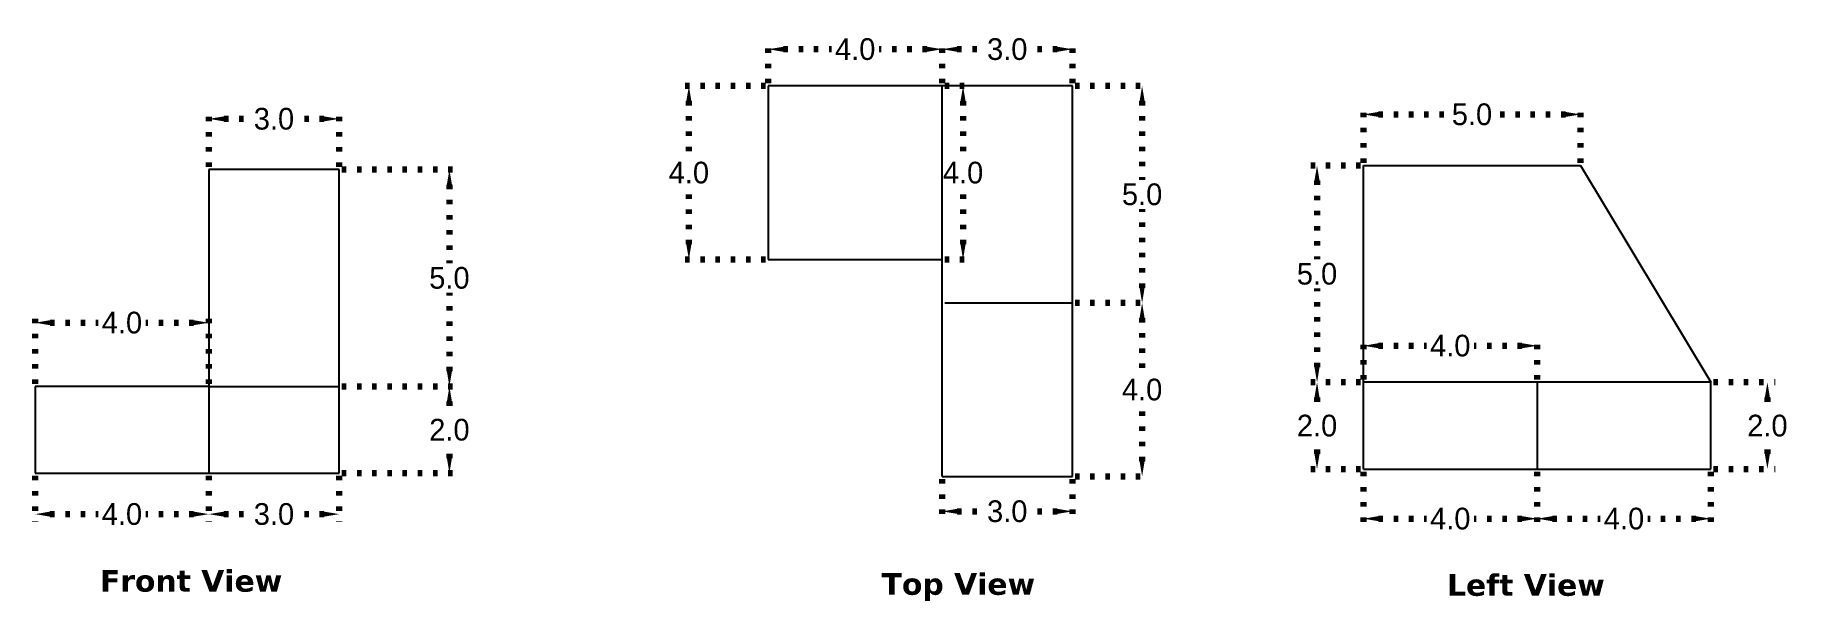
# Model space of a CAD drawing. Header units: inches. Extents: x -119.2 to -78.8, y -4.2 to 8.9.
import ezdxf

# ---------------------------------------------------------------- set-up
doc = ezdxf.new("R2010")
doc.units = ezdxf.units.IN
doc.header["$MEASUREMENT"] = 0
doc.linetypes.add('DOT', pattern=[0.25, 0, -0.25])
doc.dimstyles.get("Standard").update_dxf_attribs({"dimtxt": 0.5, "dimasz": 0.35, "dimexe": 0.18, "dimexo": 0.0625, "dimgap": 0.09, "dimtad": 0, "dimtih": 1, "dimtoh": 1, "dimdec": 1, "dimzin": 0, "dimdsep": 46, "dimtxsty": 'Standard', "dimcen": 0.09, "dimadec": 0, "dimazin": 0, "dimtfac": 1, "dimtdec": 1, "dimtofl": 0, "dimtmove": 0, "dimatfit": 3, "dimfxl": 1, "dimtolj": 1, "dimtzin": 0, "dimlwd": 140, "dimlwe": 140, "dimarcsym": 0})

# ---------------------------------------------------------------- blocks, each defined once
blk = doc.blocks.new('*D6')
at = {"color": 0, "linetype": 'DOT', "lineweight": 140}
for p, q in [((-112.12, 0.778), (-109.463, 0.778)), ((-109.643, 0.428), (-109.643, 0.118)), ((-109.643, -0.872), (-109.643, -0.562)), ((-112.12, -1.222), (-109.463, -1.222))]:
    blk.add_line(p, q, dxfattribs=at)
at = {"color": 0}
for points in [[(-109.701, 0.428), (-109.585, 0.428), (-109.643, 0.778)], [(-109.701, -0.872), (-109.585, -0.872), (-109.643, -1.222)]]:
    blk.add_solid(points, dxfattribs=at)
at = {"layer": 'Defpoints', "color": 0}
for p in [(-112.182, 0.778), (-109.643, 0.778), (-112.182, -1.222)]:
    blk.add_point(p, dxfattribs=at)
at = {"color": 0, "insert": (-109.643, -0.222), "char_height": 0.5, "attachment_point": 5}
blk.add_mtext('\\A1;2.0', dxfattribs=at)
blk = doc.blocks.new('*D7')
at = {"color": 0, "linetype": 'DOT', "lineweight": 140}
for p, q in [((-112.12, 5.778), (-109.463, 5.778)), ((-109.643, 5.428), (-109.643, 3.618)), ((-109.643, 1.128), (-109.643, 2.938)), ((-112.12, 0.778), (-109.463, 0.778))]:
    blk.add_line(p, q, dxfattribs=at)
at = {"color": 0}
for points in [[(-109.701, 5.428), (-109.585, 5.428), (-109.643, 5.778)], [(-109.701, 1.128), (-109.585, 1.128), (-109.643, 0.778)]]:
    blk.add_solid(points, dxfattribs=at)
at = {"layer": 'Defpoints', "color": 0}
for p in [(-112.182, 5.778), (-109.643, 5.778), (-112.182, 0.778)]:
    blk.add_point(p, dxfattribs=at)
at = {"color": 0, "insert": (-109.643, 3.278), "char_height": 0.5, "attachment_point": 5}
blk.add_mtext('\\A1;5.0', dxfattribs=at)
blk = doc.blocks.new('*D8')
at = {"color": 0, "linetype": 'DOT', "lineweight": 140}
for p, q in [((-115.182, 5.84), (-115.182, 7.125)), ((-114.832, 6.945), (-114.23, 6.945)), ((-112.532, 6.945), (-113.134, 6.945)), ((-112.182, 5.84), (-112.182, 7.125))]:
    blk.add_line(p, q, dxfattribs=at)
at = {"color": 0}
for points in [[(-114.832, 7.003), (-114.832, 6.887), (-115.182, 6.945)], [(-112.532, 7.003), (-112.532, 6.887), (-112.182, 6.945)]]:
    blk.add_solid(points, dxfattribs=at)
at = {"layer": 'Defpoints', "color": 0}
for p in [(-112.182, 6.945), (-115.182, 5.778), (-112.182, 5.778)]:
    blk.add_point(p, dxfattribs=at)
at = {"color": 0, "insert": (-113.682, 6.945), "char_height": 0.5, "attachment_point": 5}
blk.add_mtext('\\A1;3.0', dxfattribs=at)
blk = doc.blocks.new('*D9')
at = {"color": 0, "linetype": 'DOT', "lineweight": 140}
for p, q in [((-119.182, 0.84), (-119.182, 2.427)), ((-115.182, 0.84), (-115.182, 2.427)), ((-118.832, 2.247), (-117.73, 2.247)), ((-115.532, 2.247), (-116.634, 2.247))]:
    blk.add_line(p, q, dxfattribs=at)
at = {"color": 0}
for points in [[(-118.832, 2.305), (-118.832, 2.189), (-119.182, 2.247)], [(-115.532, 2.305), (-115.532, 2.189), (-115.182, 2.247)]]:
    blk.add_solid(points, dxfattribs=at)
at = {"layer": 'Defpoints', "color": 0}
for p in [(-115.182, 2.247), (-119.182, 0.778), (-115.182, 0.778)]:
    blk.add_point(p, dxfattribs=at)
at = {"color": 0, "insert": (-117.182, 2.247), "char_height": 0.5, "attachment_point": 5}
blk.add_mtext('\\A1;4.0', dxfattribs=at)
blk = doc.blocks.new('*D10')
at = {"color": 0, "linetype": 'DOT', "lineweight": 140}
for p, q in [((-119.182, -1.285), (-119.182, -2.345)), ((-115.182, -1.285), (-115.182, -2.345)), ((-118.832, -2.165), (-117.73, -2.165)), ((-115.532, -2.165), (-116.634, -2.165))]:
    blk.add_line(p, q, dxfattribs=at)
at = {"color": 0}
for points in [[(-118.832, -2.106), (-118.832, -2.223), (-119.182, -2.165)], [(-115.532, -2.106), (-115.532, -2.223), (-115.182, -2.165)]]:
    blk.add_solid(points, dxfattribs=at)
at = {"layer": 'Defpoints', "color": 0}
for p in [(-119.182, -1.222), (-115.182, -1.222), (-115.182, -2.165)]:
    blk.add_point(p, dxfattribs=at)
at = {"color": 0, "insert": (-117.182, -2.165), "char_height": 0.5, "attachment_point": 5}
blk.add_mtext('\\A1;4.0', dxfattribs=at)
blk = doc.blocks.new('*D11')
at = {"color": 0, "linetype": 'DOT', "lineweight": 140}
for p, q in [((-115.182, -1.285), (-115.182, -2.345)), ((-112.182, -1.285), (-112.182, -2.345)), ((-114.832, -2.165), (-114.23, -2.165)), ((-112.532, -2.165), (-113.134, -2.165))]:
    blk.add_line(p, q, dxfattribs=at)
at = {"color": 0}
for points in [[(-114.832, -2.106), (-114.832, -2.223), (-115.182, -2.165)], [(-112.532, -2.106), (-112.532, -2.223), (-112.182, -2.165)]]:
    blk.add_solid(points, dxfattribs=at)
at = {"layer": 'Defpoints', "color": 0}
for p in [(-115.182, -1.222), (-112.182, -1.222), (-112.182, -2.165)]:
    blk.add_point(p, dxfattribs=at)
at = {"color": 0, "insert": (-113.682, -2.165), "char_height": 0.5, "attachment_point": 5}
blk.add_mtext('\\A1;3.0', dxfattribs=at)
blk = doc.blocks.new('*D12')
at = {"color": 0, "linetype": 'DOT', "lineweight": 140}
for p, q in [((-95.239, 2.704), (-93.516, 2.704)), ((-93.696, 2.354), (-93.696, 1.044)), ((-93.696, -0.946), (-93.696, 0.364)), ((-95.239, -1.296), (-93.516, -1.296))]:
    blk.add_line(p, q, dxfattribs=at)
at = {"color": 0}
for points in [[(-93.754, 2.354), (-93.638, 2.354), (-93.696, 2.704)], [(-93.754, -0.946), (-93.638, -0.946), (-93.696, -1.296)]]:
    blk.add_solid(points, dxfattribs=at)
at = {"layer": 'Defpoints', "color": 0}
for p in [(-95.301, 2.704), (-93.696, 2.704), (-95.301, -1.296)]:
    blk.add_point(p, dxfattribs=at)
at = {"color": 0, "insert": (-93.696, 0.704), "char_height": 0.5, "attachment_point": 5}
blk.add_mtext('\\A1;4.0', dxfattribs=at)
blk = doc.blocks.new('*D13')
at = {"color": 0, "linetype": 'DOT', "lineweight": 140}
for p, q in [((-95.239, 7.704), (-93.516, 7.704)), ((-93.696, 7.354), (-93.696, 5.544)), ((-93.696, 3.054), (-93.696, 4.864)), ((-95.239, 2.704), (-93.516, 2.704))]:
    blk.add_line(p, q, dxfattribs=at)
at = {"color": 0}
for points in [[(-93.754, 7.354), (-93.638, 7.354), (-93.696, 7.704)], [(-93.754, 3.054), (-93.638, 3.054), (-93.696, 2.704)]]:
    blk.add_solid(points, dxfattribs=at)
at = {"layer": 'Defpoints', "color": 0}
for p in [(-95.301, 7.704), (-93.696, 7.704), (-95.301, 2.704)]:
    blk.add_point(p, dxfattribs=at)
at = {"color": 0, "insert": (-93.696, 5.204), "char_height": 0.5, "attachment_point": 5}
blk.add_mtext('\\A1;5.0', dxfattribs=at)
blk = doc.blocks.new('*D14')
at = {"color": 0, "linetype": 'DOT', "lineweight": 140}
for p, q in [((-102.301, 7.766), (-102.301, 8.73)), ((-101.951, 8.55), (-100.85, 8.55)), ((-98.651, 8.55), (-99.753, 8.55)), ((-98.301, 7.766), (-98.301, 8.73))]:
    blk.add_line(p, q, dxfattribs=at)
at = {"color": 0}
for points in [[(-101.951, 8.608), (-101.951, 8.491), (-102.301, 8.55)], [(-98.651, 8.608), (-98.651, 8.491), (-98.301, 8.55)]]:
    blk.add_solid(points, dxfattribs=at)
at = {"layer": 'Defpoints', "color": 0}
for p in [(-98.301, 8.55), (-102.301, 7.704), (-98.301, 7.704)]:
    blk.add_point(p, dxfattribs=at)
at = {"color": 0, "insert": (-100.301, 8.55), "char_height": 0.5, "attachment_point": 5}
blk.add_mtext('\\A1;4.0', dxfattribs=at)
blk = doc.blocks.new('*D15')
at = {"color": 0, "linetype": 'DOT', "lineweight": 140}
for p, q in [((-98.301, 7.766), (-98.301, 8.73)), ((-97.951, 8.55), (-97.35, 8.55)), ((-95.651, 8.55), (-96.253, 8.55)), ((-95.301, 7.766), (-95.301, 8.73))]:
    blk.add_line(p, q, dxfattribs=at)
at = {"color": 0}
for points in [[(-97.951, 8.608), (-97.951, 8.491), (-98.301, 8.55)], [(-95.651, 8.608), (-95.651, 8.491), (-95.301, 8.55)]]:
    blk.add_solid(points, dxfattribs=at)
at = {"layer": 'Defpoints', "color": 0}
for p in [(-95.301, 8.55), (-98.301, 7.704), (-95.301, 7.704)]:
    blk.add_point(p, dxfattribs=at)
at = {"color": 0, "insert": (-96.801, 8.55), "char_height": 0.5, "attachment_point": 5}
blk.add_mtext('\\A1;3.0', dxfattribs=at)
blk = doc.blocks.new('*D16')
at = {"color": 0, "linetype": 'DOT', "lineweight": 140}
for p, q in [((-102.364, 7.704), (-104.31, 7.704)), ((-104.13, 7.354), (-104.13, 6.044)), ((-104.13, 4.054), (-104.13, 5.364)), ((-102.364, 3.704), (-104.31, 3.704))]:
    blk.add_line(p, q, dxfattribs=at)
at = {"color": 0}
for points in [[(-104.189, 7.354), (-104.072, 7.354), (-104.13, 7.704)], [(-104.189, 4.054), (-104.072, 4.054), (-104.13, 3.704)]]:
    blk.add_solid(points, dxfattribs=at)
at = {"layer": 'Defpoints', "color": 0}
for p in [(-104.13, 7.704), (-102.301, 7.704), (-102.301, 3.704)]:
    blk.add_point(p, dxfattribs=at)
at = {"color": 0, "insert": (-104.13, 5.704), "char_height": 0.5, "attachment_point": 5}
blk.add_mtext('\\A1;4.0', dxfattribs=at)
blk = doc.blocks.new('*D17')
at = {"color": 0, "linetype": 'DOT', "lineweight": 140}
for p, q in [((-98.239, 7.704), (-97.638, 7.704)), ((-97.818, 7.354), (-97.818, 6.044)), ((-97.818, 4.054), (-97.818, 5.364)), ((-98.239, 3.704), (-97.638, 3.704))]:
    blk.add_line(p, q, dxfattribs=at)
at = {"color": 0}
for points in [[(-97.877, 7.354), (-97.76, 7.354), (-97.818, 7.704)], [(-97.877, 4.054), (-97.76, 4.054), (-97.818, 3.704)]]:
    blk.add_solid(points, dxfattribs=at)
at = {"layer": 'Defpoints', "color": 0}
for p in [(-98.301, 7.704), (-97.818, 7.704), (-98.301, 3.704)]:
    blk.add_point(p, dxfattribs=at)
at = {"color": 0, "insert": (-97.818, 5.704), "char_height": 0.5, "attachment_point": 5}
blk.add_mtext('\\A1;4.0', dxfattribs=at)
blk = doc.blocks.new('*D18')
at = {"color": 0, "linetype": 'DOT', "lineweight": 140}
for p, q in [((-98.301, -1.359), (-98.301, -2.281)), ((-95.301, -1.359), (-95.301, -2.281)), ((-97.951, -2.101), (-97.35, -2.101)), ((-95.651, -2.101), (-96.253, -2.101))]:
    blk.add_line(p, q, dxfattribs=at)
at = {"color": 0}
for points in [[(-97.951, -2.042), (-97.951, -2.159), (-98.301, -2.101)], [(-95.651, -2.042), (-95.651, -2.159), (-95.301, -2.101)]]:
    blk.add_solid(points, dxfattribs=at)
at = {"layer": 'Defpoints', "color": 0}
for p in [(-98.301, -1.296), (-95.301, -1.296), (-95.301, -2.101)]:
    blk.add_point(p, dxfattribs=at)
at = {"color": 0, "insert": (-96.801, -2.101), "char_height": 0.5, "attachment_point": 5}
blk.add_mtext('\\A1;3.0', dxfattribs=at)
blk = doc.blocks.new('*D21')
at = {"color": 0, "linetype": 'DOT', "lineweight": 140}
for p, q in [((-88.602, 5.935), (-88.602, 7.228)), ((-88.252, 7.048), (-86.65, 7.048)), ((-83.952, 7.048), (-85.554, 7.048)), ((-83.602, 5.935), (-83.602, 7.228))]:
    blk.add_line(p, q, dxfattribs=at)
at = {"color": 0}
for points in [[(-88.252, 7.106), (-88.252, 6.99), (-88.602, 7.048)], [(-83.952, 7.106), (-83.952, 6.99), (-83.602, 7.048)]]:
    blk.add_solid(points, dxfattribs=at)
at = {"layer": 'Defpoints', "color": 0}
for p in [(-83.602, 7.048), (-88.602, 5.873), (-83.602, 5.873)]:
    blk.add_point(p, dxfattribs=at)
at = {"color": 0, "insert": (-86.102, 7.048), "char_height": 0.5, "attachment_point": 5}
blk.add_mtext('\\A1;5.0', dxfattribs=at)
blk = doc.blocks.new('*D22')
at = {"color": 0, "linetype": 'DOT', "lineweight": 140}
for p, q in [((-88.602, -1.19), (-88.602, -2.45)), ((-84.602, -1.19), (-84.602, -2.45)), ((-88.252, -2.27), (-87.15, -2.27)), ((-84.952, -2.27), (-86.054, -2.27))]:
    blk.add_line(p, q, dxfattribs=at)
at = {"color": 0}
for points in [[(-88.252, -2.211), (-88.252, -2.328), (-88.602, -2.27)], [(-84.952, -2.211), (-84.952, -2.328), (-84.602, -2.27)]]:
    blk.add_solid(points, dxfattribs=at)
at = {"layer": 'Defpoints', "color": 0}
for p in [(-88.602, -1.127), (-84.602, -1.127), (-84.602, -2.27)]:
    blk.add_point(p, dxfattribs=at)
at = {"color": 0, "insert": (-86.602, -2.27), "char_height": 0.5, "attachment_point": 5}
blk.add_mtext('\\A1;4.0', dxfattribs=at)
blk = doc.blocks.new('*D23')
at = {"color": 0, "linetype": 'DOT', "lineweight": 140}
for p, q in [((-84.602, -1.19), (-84.602, -2.45)), ((-80.602, -1.19), (-80.602, -2.45)), ((-84.252, -2.27), (-83.15, -2.27)), ((-80.952, -2.27), (-82.054, -2.27))]:
    blk.add_line(p, q, dxfattribs=at)
at = {"color": 0}
for points in [[(-84.252, -2.211), (-84.252, -2.328), (-84.602, -2.27)], [(-80.952, -2.211), (-80.952, -2.328), (-80.602, -2.27)]]:
    blk.add_solid(points, dxfattribs=at)
at = {"layer": 'Defpoints', "color": 0}
for p in [(-84.602, -1.127), (-80.602, -1.127), (-80.602, -2.27)]:
    blk.add_point(p, dxfattribs=at)
at = {"color": 0, "insert": (-82.602, -2.27), "char_height": 0.5, "attachment_point": 5}
blk.add_mtext('\\A1;4.0', dxfattribs=at)
blk = doc.blocks.new('*D24')
at = {"color": 0, "linetype": 'DOT', "lineweight": 140}
for p, q in [((-88.602, 0.935), (-88.602, 1.896)), ((-88.252, 1.716), (-87.15, 1.716)), ((-84.952, 1.716), (-86.054, 1.716)), ((-84.602, 0.935), (-84.602, 1.896))]:
    blk.add_line(p, q, dxfattribs=at)
at = {"color": 0}
for points in [[(-88.252, 1.775), (-88.252, 1.658), (-88.602, 1.716)], [(-84.952, 1.775), (-84.952, 1.658), (-84.602, 1.716)]]:
    blk.add_solid(points, dxfattribs=at)
at = {"layer": 'Defpoints', "color": 0}
for p in [(-84.602, 1.716), (-88.602, 0.873), (-84.602, 0.873)]:
    blk.add_point(p, dxfattribs=at)
at = {"color": 0, "insert": (-86.602, 1.716), "char_height": 0.5, "attachment_point": 5}
blk.add_mtext('\\A1;4.0', dxfattribs=at)
blk = doc.blocks.new('*D25')
at = {"color": 0, "linetype": 'DOT', "lineweight": 140}
for p, q in [((-88.665, 0.873), (-89.849, 0.873)), ((-89.669, 0.523), (-89.669, 0.213)), ((-89.669, -0.777), (-89.669, -0.467)), ((-88.665, -1.127), (-89.849, -1.127))]:
    blk.add_line(p, q, dxfattribs=at)
at = {"color": 0}
for points in [[(-89.728, 0.523), (-89.611, 0.523), (-89.669, 0.873)], [(-89.728, -0.777), (-89.611, -0.777), (-89.669, -1.127)]]:
    blk.add_solid(points, dxfattribs=at)
at = {"layer": 'Defpoints', "color": 0}
for p in [(-89.669, 0.873), (-88.602, 0.873), (-88.602, -1.127)]:
    blk.add_point(p, dxfattribs=at)
at = {"color": 0, "insert": (-89.669, -0.127), "char_height": 0.5, "attachment_point": 5}
blk.add_mtext('\\A1;2.0', dxfattribs=at)
blk = doc.blocks.new('*D26')
at = {"color": 0, "linetype": 'DOT', "lineweight": 140}
for p, q in [((-88.665, 5.873), (-89.849, 5.873)), ((-89.669, 5.523), (-89.669, 3.713)), ((-89.669, 1.223), (-89.669, 3.033)), ((-88.665, 0.873), (-89.849, 0.873))]:
    blk.add_line(p, q, dxfattribs=at)
at = {"color": 0}
for points in [[(-89.728, 5.523), (-89.611, 5.523), (-89.669, 5.873)], [(-89.728, 1.223), (-89.611, 1.223), (-89.669, 0.873)]]:
    blk.add_solid(points, dxfattribs=at)
at = {"layer": 'Defpoints', "color": 0}
for p in [(-89.669, 5.873), (-88.602, 5.873), (-88.602, 0.873)]:
    blk.add_point(p, dxfattribs=at)
at = {"color": 0, "insert": (-89.669, 3.373), "char_height": 0.5, "attachment_point": 5}
blk.add_mtext('\\A1;5.0', dxfattribs=at)
blk = doc.blocks.new('*D27')
at = {"color": 0, "linetype": 'DOT', "lineweight": 140}
for p, q in [((-80.54, 0.873), (-79.121, 0.873)), ((-79.301, 0.523), (-79.301, 0.213)), ((-79.301, -0.777), (-79.301, -0.467)), ((-80.54, -1.127), (-79.121, -1.127))]:
    blk.add_line(p, q, dxfattribs=at)
at = {"color": 0}
for points in [[(-79.36, 0.523), (-79.243, 0.523), (-79.301, 0.873)], [(-79.36, -0.777), (-79.243, -0.777), (-79.301, -1.127)]]:
    blk.add_solid(points, dxfattribs=at)
at = {"layer": 'Defpoints', "color": 0}
for p in [(-80.602, 0.873), (-79.301, 0.873), (-80.602, -1.127)]:
    blk.add_point(p, dxfattribs=at)
at = {"color": 0, "insert": (-79.301, -0.127), "char_height": 0.5, "attachment_point": 5}
blk.add_mtext('\\A1;2.0', dxfattribs=at)

msp = doc.modelspace()

# ---------------------------------------------------------------- linework, layer by layer
for p, q in [((-98.301, 7.704), (-102.301, 7.704)), ((-102.301, 7.704), (-102.301, 3.704)), ((-95.301, 7.704), (-98.301, 7.704)), ((-98.301, 3.704), (-98.301, 7.704)), ((-95.301, 2.704), (-95.301, 7.704)), ((-112.182, 5.778), (-115.182, 5.778)), ((-115.182, 5.778), (-115.182, 0.778)), ((-112.182, 0.778), (-112.182, 5.778)), ((-88.602, 0.873), (-88.602, 5.873)), ((-88.602, 5.873), (-83.602, 5.873)), ((-83.602, 5.873), (-80.602, 0.873)), ((-102.301, 3.704), (-98.301, 3.704)), ((-98.301, -1.296), (-98.301, 3.704)), ((-98.239, 2.707), (-95.301, 2.707)), ((-95.301, -1.296), (-95.301, 2.704)), ((-88.602, -1.127), (-88.602, 0.873)), ((-84.602, 0.873), (-88.602, 0.873)), ((-80.602, 0.873), (-84.602, 0.873)), ((-84.602, 0.873), (-84.602, -1.127)), ((-80.602, -1.127), (-80.602, 0.873)), ((-115.182, 0.778), (-119.182, 0.778)), ((-119.182, 0.778), (-119.182, -1.222)), ((-115.182, 0.778), (-112.182, 0.778)), ((-115.182, 0.778), (-115.182, -1.222)), ((-112.182, -1.222), (-112.182, 0.778)), ((-88.602, -1.127), (-84.602, -1.127)), ((-84.602, -1.127), (-80.602, -1.127)), ((-119.182, -1.222), (-115.182, -1.222)), ((-115.182, -1.222), (-112.182, -1.222)), ((-98.301, -1.296), (-95.301, -1.296))]:
    msp.add_line(p, q)

# ---------------------------------------------------------------- texts
at = {"char_height": 0.5, "width": 5.05617, "attachment_point": 1}
for s, insert in [('{\\fVerdana|b1|i0|c0|p34;Front View}', (-117.689, -3.452)), ('{\\fVerdana|b1|i0|c0|p34;Top View}', (-99.693, -3.524)), ('{\\fVerdana|b1|i0|c0|p34;Left View}', (-86.676, -3.547))]:
    msp.add_mtext(s, dxfattribs=dict(at, insert=insert))

# ---------------------------------------------------------------- dimensions: what is measured, and where the dimension line sits
for base, p1, p2, picture, middle in [((-98.301, 8.55), (-102.301, 7.704), (-98.301, 7.704), '*D14', (-100.301, 8.55)), ((-95.301, 8.55), (-98.301, 7.704), (-95.301, 7.704), '*D15', (-96.801, 8.55)), ((-112.182, 6.945), (-115.182, 5.778), (-112.182, 5.778), '*D8', (-113.682, 6.945)), ((-83.602, 7.048), (-88.602, 5.873), (-83.602, 5.873), '*D21', (-86.102, 7.048)), ((-115.182, 2.247), (-119.182, 0.778), (-115.182, 0.778), '*D9', (-117.182, 2.247)), ((-84.602, 1.716), (-88.602, 0.873), (-84.602, 0.873), '*D24', (-86.602, 1.716)), ((-84.602, -2.27), (-88.602, -1.127), (-84.602, -1.127), '*D22', (-86.602, -2.27)), ((-80.602, -2.27), (-84.602, -1.127), (-80.602, -1.127), '*D23', (-82.602, -2.27)), ((-115.182, -2.165), (-119.182, -1.222), (-115.182, -1.222), '*D10', (-117.182, -2.165)), ((-112.182, -2.165), (-115.182, -1.222), (-112.182, -1.222), '*D11', (-113.682, -2.165)), ((-95.301, -2.101), (-98.301, -1.296), (-95.301, -1.296), '*D18', (-96.801, -2.101))]:
    dim = msp.add_linear_dim(base=base, p1=p1, p2=p2, dimstyle='Standard')
    dim.commit()
    dim.dimension.update_dxf_attribs({"geometry": picture, "text_midpoint": middle})
for base, p1, p2, picture, middle in [((-104.13, 7.704), (-102.301, 3.704), (-102.301, 7.704), '*D16', (-104.13, 5.704)), ((-97.818, 7.704), (-98.301, 3.704), (-98.301, 7.704), '*D17', (-97.818, 5.704)), ((-93.696, 7.704), (-95.301, 2.704), (-95.301, 7.704), '*D13', (-93.696, 5.204)), ((-109.643, 5.778), (-112.182, 0.778), (-112.182, 5.778), '*D7', (-109.643, 3.278)), ((-89.669, 5.873), (-88.602, 0.873), (-88.602, 5.873), '*D26', (-89.669, 3.373)), ((-93.696, 2.704), (-95.301, -1.296), (-95.301, 2.704), '*D12', (-93.696, 0.704)), ((-89.669, 0.873), (-88.602, -1.127), (-88.602, 0.873), '*D25', (-89.669, -0.127)), ((-79.301, 0.873), (-80.602, -1.127), (-80.602, 0.873), '*D27', (-79.301, -0.127)), ((-109.643, 0.778), (-112.182, -1.222), (-112.182, 0.778), '*D6', (-109.643, -0.222))]:
    dim = msp.add_linear_dim(base=base, p1=p1, p2=p2, angle=270, dimstyle='Standard')
    dim.commit()
    dim.dimension.update_dxf_attribs({"geometry": picture, "text_midpoint": middle})

doc.saveas('drawing.dxf')
